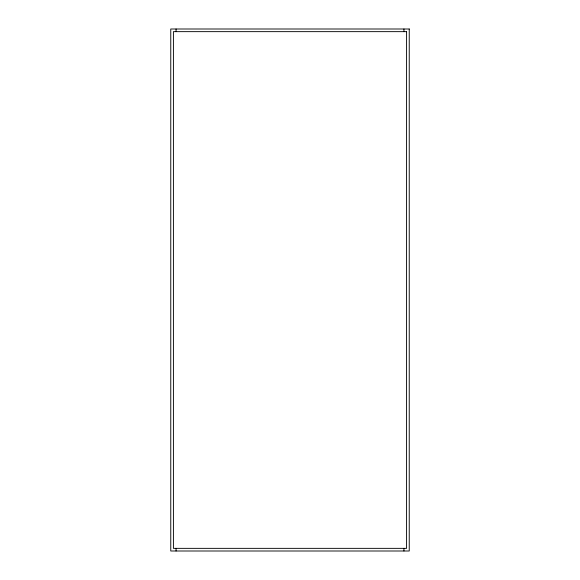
<?xml version="1.0" encoding="UTF-8"?>
<svg xmlns="http://www.w3.org/2000/svg" width="580" height="580" viewBox="0 0 580 580"><rect width="100%" height="100%" fill="white"/><g stroke="black" fill="none" stroke-linecap="round" stroke-linejoin="round"><path stroke-width="0.87" d="M403.941 29L403.941 31.646M403.941 548.354L403.941 551M176.059 29L176.059 31.646M176.059 548.354L176.059 551M409.241 29L170.759 29L170.759 551L409.241 551L409.241 29M406.587 31.646L173.413 31.646L173.413 548.354L406.587 548.354L406.587 31.646"/></g></svg>
